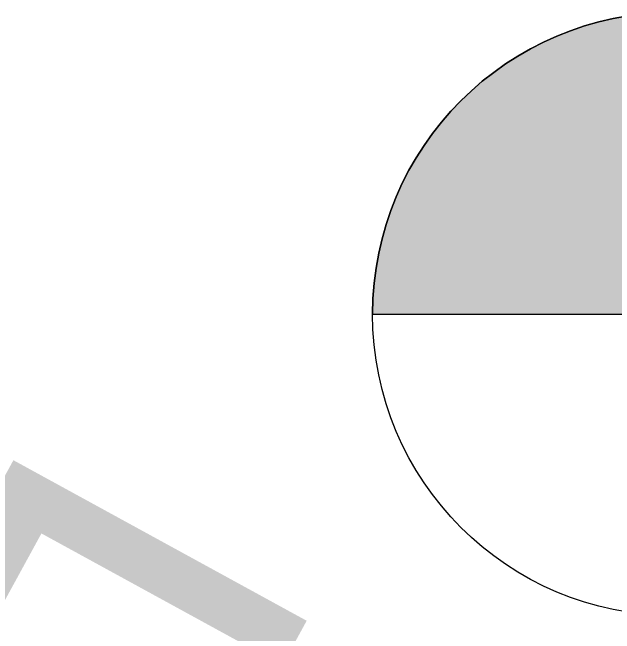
# Model space of a CAD drawing. Header units: metres. Extents: x -207 to 246, y -187 to 169.
# Drawn here: x 7.203 to 9.558, y 96.422 to 98.849 of the extents above; entities that cross this region are included whole.
import ezdxf

# ---------------------------------------------------------------- set-up
doc = ezdxf.new("R2010")
doc.units = ezdxf.units.M
doc.layers.add('A-DETL-GENF', color=7, linetype='Continuous', lineweight=9)
doc.layers.add('A-DETL-THIN', color=7, linetype='Continuous', lineweight=9)
doc.layers.add('PR10-ARQ-PL-001-Emplazamiento-C-1_dwg', color=7, linetype='Continuous', lineweight=9, true_color=0x767676)
doc.layers.add('TEXTO', color=5, linetype='Continuous', lineweight=9, true_color=0x0000ff)
doc.styles.add('Arial', font='arial.ttf', dxfattribs={"height": 1.792988})

# ---------------------------------------------------------------- blocks, each defined once
blk = doc.blocks.new('PR10-ARQ-PL-001-Emplazamiento-C-1_dwg-674643-PLANTA SUPERFICIES')
at = {"layer": 'TEXTO', "insert": (5.4403, 98.0661), "char_height": 1.792988, "width": 24.696574, "attachment_point": 1, "rotation": 331.3172, "line_spacing_factor": 0.941778, "style": 'Arial'}
blk.add_mtext('REJA LIMITE ZONA', dxfattribs=at)

msp = doc.modelspace()

# ---------------------------------------------------------------- hatches: boundary and pattern name
at = {"layer": 'A-DETL-GENF', "true_color": 0xff0000}
msp.add_hatch(color=1, dxfattribs=at).paths.add_polyline_path([(8.6118, 97.6704), (9.7907, 97.6704), (9.7907, 98.8493), (9.6752, 98.8437), (9.5608, 98.8267), (9.4485, 98.7986), (9.3396, 98.7596), (9.235, 98.7101), (9.1358, 98.6506), (9.0428, 98.5817), (8.9571, 98.504), (8.8794, 98.4183), (8.8105, 98.3254), (8.751, 98.2261), (8.7016, 98.1216), (8.6626, 98.0126), (8.6345, 97.9004), (8.6175, 97.786)])

# ---------------------------------------------------------------- linework, layer by layer
at = {"layer": 'A-DETL-THIN'}
for q in [(9.7907, 97.6704), (10.9697, 97.6704)]:
    msp.add_line((8.6118, 97.6704), q, dxfattribs=at)
msp.add_circle((9.7907, 97.6704), 1.1789, dxfattribs=at)
msp.add_arc((9.7907, 97.6704), 1.1789, 90, 180, dxfattribs=at)

# ---------------------------------------------------------------- block references
at = {"layer": 'PR10-ARQ-PL-001-Emplazamiento-C-1_dwg', "color": 7}
msp.add_blockref('PR10-ARQ-PL-001-Emplazamiento-C-1_dwg-674643-PLANTA SUPERFICIES', (0, 0), dxfattribs=at)

doc.saveas('drawing.dxf')
